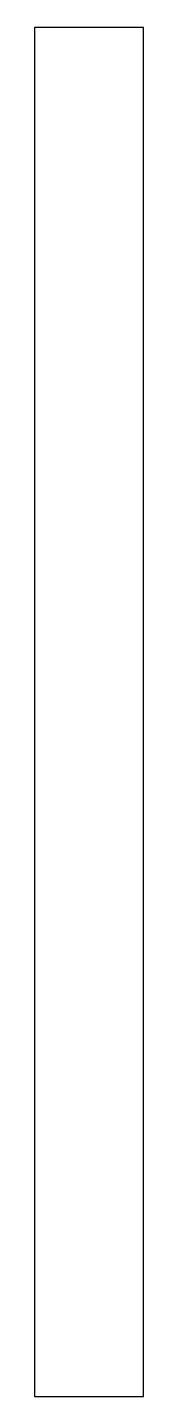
# Model space of a CAD drawing. Header units: metres. Extents: x -3.2 to 3.2, y -40 to 40.
import ezdxf

# ---------------------------------------------------------------- set-up
doc = ezdxf.new("R2010")
doc.units = ezdxf.units.M
doc.layers.add('DRILL_PASSAGE', color=7, linetype='Continuous')

msp = doc.modelspace()

# ---------------------------------------------------------------- linework, layer by layer
at = {"layer": 'DRILL_PASSAGE'}
msp.add_lwpolyline([(-3.175, -40), (3.175, -40), (3.175, 40), (-3.175, 40)], close=True, dxfattribs=at)

doc.saveas('drawing.dxf')
